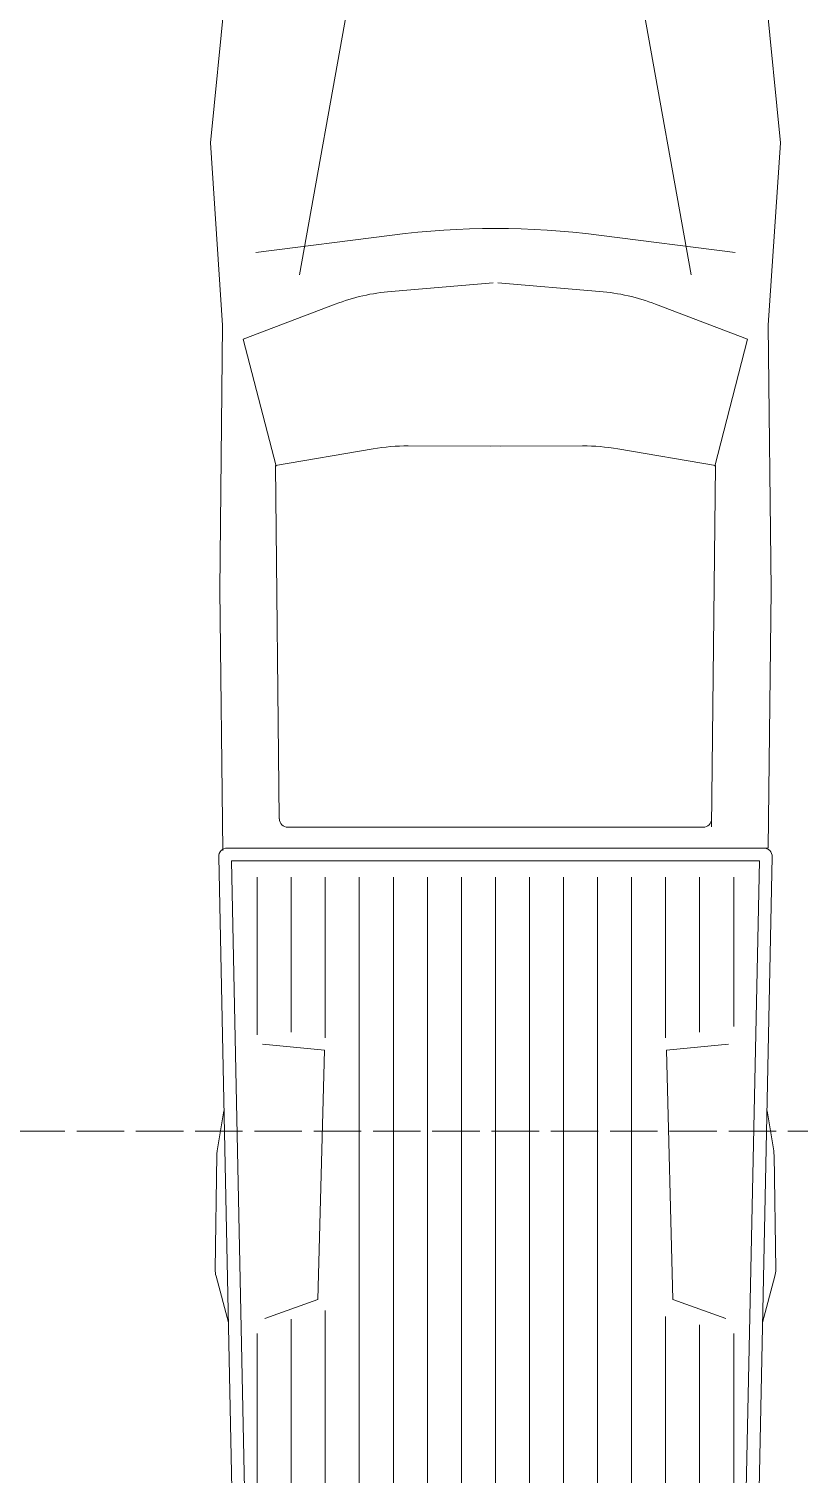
# Model space of a CAD drawing. Header units: inches. Extents: x 127915 to 129493, y -26045 to -25222.
# Drawn here: x 128186.1 to 128273.8, y -25935 to -25770.4 of the extents above; entities that cross this region are included whole.
import ezdxf

# ---------------------------------------------------------------- set-up
doc = ezdxf.new("R2010")
doc.units = ezdxf.units.IN
doc.header["$LTSCALE"] = 0.03
doc.header["$MEASUREMENT"] = 0
doc.linetypes.add('ACAD_ISO02W100', pattern=[15, 12, -3])
doc.layers.add('PROJ', color=6, linetype='ACAD_ISO02W100', lineweight=13)

# ---------------------------------------------------------------- blocks, each defined once
blk = doc.blocks.new('DFDFDFD')
at = {"lineweight": 0}
for p, q in [((-10546.09, -3792.73), (-10537.18, -3743.08)), ((-10501.55, -3792.73), (-10510.46, -3743.08)), ((-10552.96, -3744.58), (-10556.23, -3777.7)), ((-10494.68, -3744.58), (-10491.41, -3777.7)), ((-10556.23, -3777.7), (-10554.86, -3798.45)), ((-10491.41, -3777.7), (-10492.78, -3798.45)), ((-10551.09, -3790.18), (-10535.57, -3788.21)), ((-10496.55, -3790.18), (-10512.07, -3788.21)), ((-10535.67, -3794.62), (-10524.09, -3793.66)), ((-10511.97, -3794.62), (-10523.55, -3793.66)), ((-10552.5, -3800.07), (-10542.03, -3796.07)), ((-10495.13, -3800.07), (-10505.61, -3796.07)), ((-10554.86, -3798.45), (-10555.18, -3828.59)), ((-10492.78, -3798.45), (-10492.46, -3828.59)), ((-10548.77, -3814.5), (-10552.5, -3800.07)), ((-10498.87, -3814.5), (-10495.13, -3800.07)), ((-10548.85, -3814.42), (-10537.72, -3812.53)), ((-10533.73, -3812.2), (-10523.23, -3812.24)), ((-10513.91, -3812.2), (-10524.41, -3812.24)), ((-10498.78, -3814.42), (-10509.91, -3812.53)), ((-10548.4, -3854.63), (-10548.85, -3814.42)), ((-10499.25, -3855.53), (-10498.78, -3814.42)), ((-10555.18, -3828.59), (-10554.82, -3858.25)), ((-10492.46, -3828.59), (-10492.81, -3857.97)), ((-10500.2, -3855.59), (-10547.43, -3855.59)), ((-10555.3, -3858.95), (-10553.54, -3943.5)), ((-10554.33, -3857.97), (-10492.81, -3857.97)), ((-10492.34, -3858.95), (-10494.1, -3943.5)), ((-10553.84, -3859.42), (-10552.1, -3943)), ((-10553.84, -3859.42), (-10493.8, -3859.42)), ((-10493.8, -3859.42), (-10495.54, -3943)), ((-10550.92, -3861.26), (-10550.92, -3879.22)), ((-10547.05, -3861.26), (-10547.05, -3878.9)), ((-10543.18, -3861.26), (-10543.18, -3879.55)), ((-10539.31, -3861.26), (-10539.31, -3941.96)), ((-10535.43, -3861.26), (-10535.43, -3941.96)), ((-10531.56, -3861.26), (-10531.56, -3941.96)), ((-10527.69, -3861.26), (-10527.69, -3941.96)), ((-10523.82, -3861.26), (-10523.82, -3941.96)), ((-10519.95, -3861.26), (-10519.95, -3941.96)), ((-10516.07, -3861.26), (-10516.07, -3941.96)), ((-10512.2, -3861.26), (-10512.2, -3941.96)), ((-10508.33, -3861.26), (-10508.33, -3941.96)), ((-10504.46, -3861.26), (-10504.46, -3879.55)), ((-10500.59, -3861.26), (-10500.59, -3878.9)), ((-10496.71, -3861.26), (-10496.71, -3878.25)), ((-10543.25, -3880.97), (-10550.32, -3880.28)), ((-10504.38, -3880.97), (-10497.32, -3880.28)), ((-10544.01, -3909.34), (-10543.25, -3880.97)), ((-10503.63, -3909.34), (-10504.38, -3880.97)), ((-10554.7, -3887.86), (-10555.47, -3892.41)), ((-10492.93, -3887.86), (-10492.17, -3892.41)), ((-10555.51, -3892.85), (-10555.7, -3905.89)), ((-10492.13, -3892.85), (-10491.94, -3905.89)), ((-10554.2, -3911.92), (-10555.6, -3906.68)), ((-10493.44, -3911.92), (-10492.03, -3906.68)), ((-10550.04, -3911.49), (-10544.01, -3909.34)), ((-10497.6, -3911.49), (-10503.63, -3909.34)), ((-10547.05, -3911.56), (-10547.05, -3941.96)), ((-10543.18, -3910.59), (-10543.18, -3941.96)), ((-10504.46, -3911.24), (-10504.46, -3941.96)), ((-10550.92, -3913.18), (-10550.92, -3941.96)), ((-10500.59, -3912.21), (-10500.59, -3941.96)), ((-10496.71, -3913.18), (-10496.71, -3941.96))]:
    blk.add_line(p, q, dxfattribs=at)
for centre, radius, start, end in [((-10523.82, -3880.39), 92.93, 82.7371, 97.2629), ((-10533.75, -3817.77), 23.23, 94.7399, 110.8904), ((-10513.89, -3817.77), 23.23, 69.1096, 85.2601), ((-10533.83, -3835.43), 23.23, 89.7634, 99.6623), ((-10513.81, -3835.43), 23.23, 80.3377, 90.2366), ((-10547.43, -3854.62), 0.968, 180.9154, 270.0608), ((-10500.2, -3854.62), 0.968, 269.9392, 359.0846), ((-10554.33, -3858.93), 0.968, 90, 181.1962), ((-10493.31, -3858.93), 0.968, 358.8038, 90), ((-10552.61, -3892.89), 2.9, 170.4519, 179.1602), ((-10495.03, -3892.89), 2.9, 0.8398, 9.5481), ((-10552.8, -3905.93), 2.9, 179.1602, 194.9734), ((-10494.84, -3905.93), 2.9, 345.0266, 0.8398)]:
    blk.add_arc(centre, radius, start, end, dxfattribs=at)

msp = doc.modelspace()

# ---------------------------------------------------------------- linework, layer by layer
at = {"layer": 'PROJ', "ltscale": 15}
msp.add_line((128338.66, -25895.91), (128152.66, -25895.91), dxfattribs=at)

# ---------------------------------------------------------------- block references
at = {"xscale": 1.001151193919605, "yscale": 1.001151193919605, "zscale": 1.001151193919605}
msp.add_blockref('DFDFDFD', (138775.13, -22001.27), dxfattribs=at)

doc.saveas('drawing.dxf')
